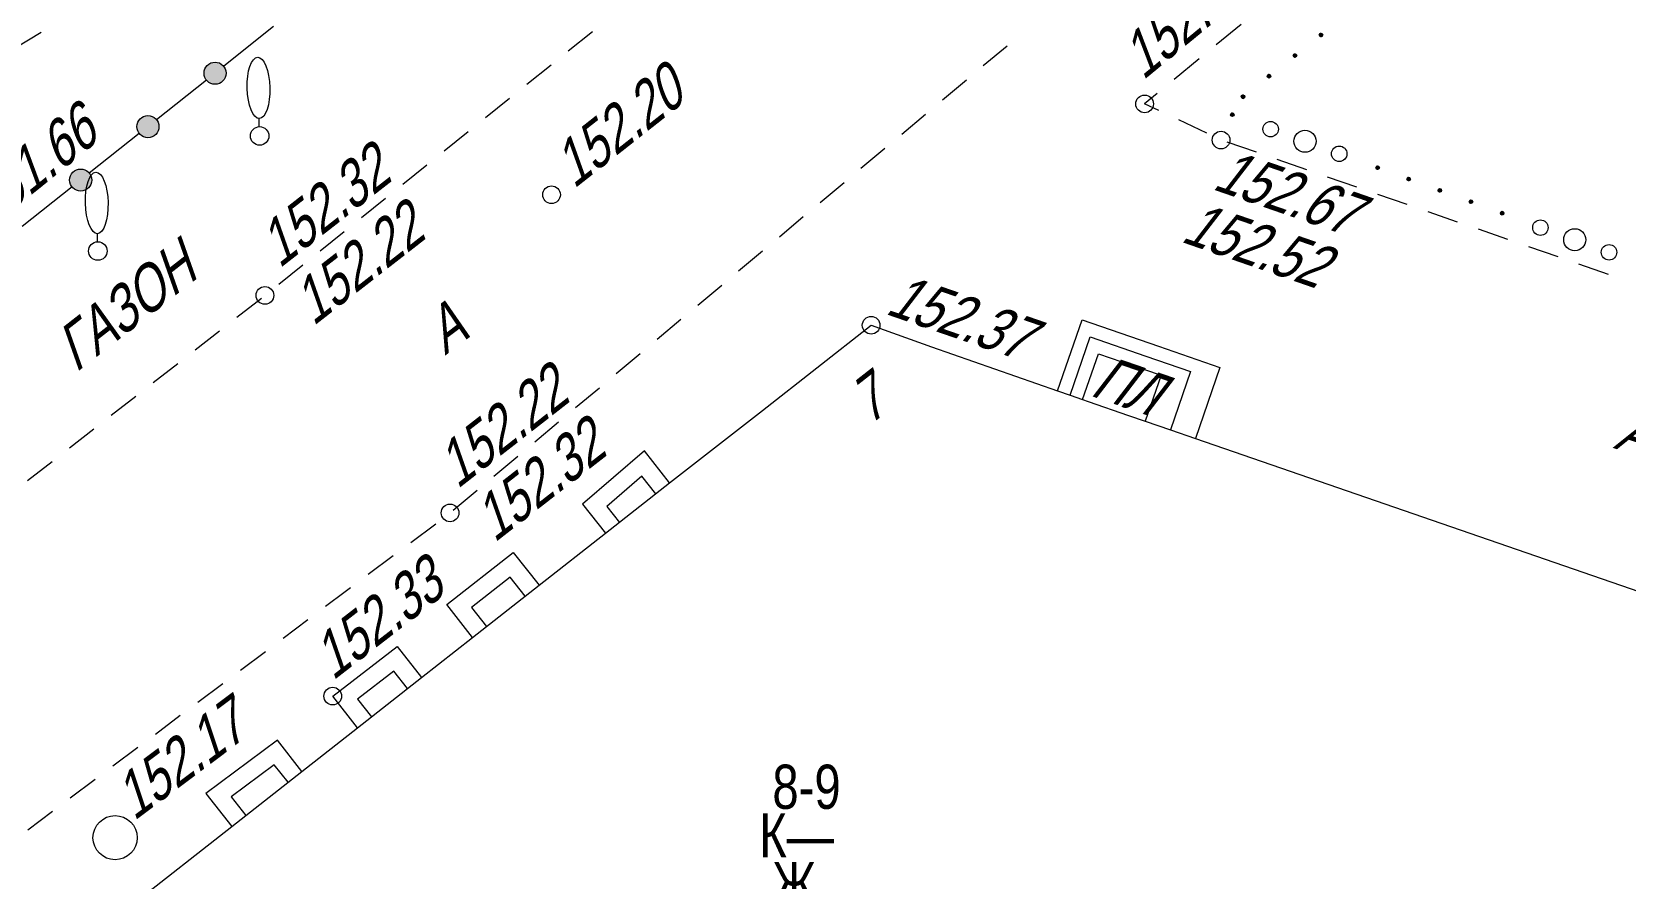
# Model space of a CAD drawing. Header units: metres. Extents: x 382 to 851, y 14083 to 14440.
# Drawn here: x 575.56 to 611.62, y 14211.77 to 14230.91 of the extents above; entities that cross this region are included whole.
import ezdxf
from ezdxf.enums import TextEntityAlignment as Align

# ---------------------------------------------------------------- set-up
doc = ezdxf.new("R2010")
doc.units = ezdxf.units.M
doc.header["$MEASUREMENT"] = 0
doc.linetypes.add('UP line', pattern=[1.5, 1, -0.5])
for name, color, linetype, lineweight in [('Бортовой камень', 7, 'Continuous', 25), ('Внутреннее заполнение', 7, 'Continuous', 25), ('Горизонтали', 7, 'Continuous', 25), ('Граница площадки', 7, 'Continuous', 25), ('Граница улицы', 7, 'Continuous', 25), ('Здания', 7, 'Continuous', 25), ('Колодцы', 7, 'Continuous', 25), ('Крыльца', 7, 'Continuous', 25), ('Леса и газоны', 7, 'Continuous', 25), ('Номер дома', 7, 'Continuous', 25), ('Ограды', 7, 'Continuous', 25), ('Отдельно стоящее дерево', 7, 'Continuous', 25), ('Полоса деревьев', 7, 'Continuous', 25), ('Части зданий', 7, 'Continuous', 25)]:
    doc.layers.add(name, color=color, linetype=linetype, lineweight=lineweight)
doc.styles.add('Style-RUSSIAN_1251', font='RUSSIAN_1251.shx')
doc.styles.add('Style-RUSSIAN_1251 I 0.32289', font='RUSSIAN_1251.shx', dxfattribs={"oblique": 18.5})

# ---------------------------------------------------------------- blocks, each defined once
blk = doc.blocks.new('PIKET_573')
at = {"layer": 'Горизонтали', "color": 251, "linetype": 'Continuous', "lineweight": 9}
blk.add_arc((0, 0), 0.2, 0, 360, dxfattribs=at)
blk = doc.blocks.new('msdElementTypeLineString_231')
at = {"layer": 'Граница площадки', "color": 251, "linetype": 'Continuous', "lineweight": 9}
blk.add_line((27.958, 16.35), (28.569, 16.718), dxfattribs=at)
blk = doc.blocks.new('msdElementTypeLineString_233')
at = {"layer": 'Ограды', "linetype": 'Continuous', "lineweight": 9}
h = blk.add_hatch(color=251, dxfattribs=at)
edge = h.paths.add_edge_path()
edge.add_arc((40.346, 32.559), 0.25, 0, 360)
h = blk.add_hatch(color=251, dxfattribs=at)
edge = h.paths.add_edge_path()
edge.add_arc((38.825, 31.35), 0.25, 0, 360)
h = blk.add_hatch(color=251, dxfattribs=at)
edge = h.paths.add_edge_path()
edge.add_arc((37.304, 30.14), 0.25, 0, 360)
at = {"layer": 'Ограды', "color": 251, "linetype": 'Continuous', "lineweight": 9}
for p, q in [((41.671, 33.612), (40.542, 32.714)), ((40.15, 32.403), (39.021, 31.505)), ((38.629, 31.194), (37.499, 30.296)), ((37.108, 29.985), (35.978, 29.087))]:
    blk.add_line(p, q, dxfattribs=at)
for centre in [(40.346, 32.559), (40.346, 32.559), (38.825, 31.35), (38.825, 31.35), (37.304, 30.14), (37.304, 30.14)]:
    blk.add_circle(centre, 0.25, dxfattribs=at)
blk = doc.blocks.new('PIKET_619')
at = {"layer": 'Горизонтали', "color": 251, "linetype": 'Continuous', "lineweight": 9}
blk.add_arc((0, 0), 0.2, 0, 360, dxfattribs=at)
blk = doc.blocks.new('PIKET_624')
at = {"layer": 'Горизонтали', "color": 251, "linetype": 'Continuous', "lineweight": 9}
blk.add_arc((0, 0), 0.2, 0, 360, dxfattribs=at)
blk = doc.blocks.new('PIKET_626')
at = {"layer": 'Горизонтали', "color": 251, "linetype": 'Continuous', "lineweight": 9}
blk.add_arc((0, 0), 0.2, 0, 360, dxfattribs=at)
blk = doc.blocks.new('KOLOD_127')
at = {"layer": 'Колодцы', "color": 251, "linetype": 'Continuous', "lineweight": 9}
blk.add_arc((0, 0), 0.5, 0, 360, dxfattribs=at)
blk = doc.blocks.new('PIKET_628')
at = {"layer": 'Горизонтали', "color": 251, "linetype": 'Continuous', "lineweight": 9}
blk.add_arc((0, 0), 0.2, 0, 360, dxfattribs=at)
blk = doc.blocks.new('PIKET_681')
at = {"layer": 'Горизонтали', "color": 251, "linetype": 'Continuous', "lineweight": 9}
blk.add_arc((0, 0), 0.2, 0, 360, dxfattribs=at)
blk = doc.blocks.new('PIKET_683')
at = {"layer": 'Горизонтали', "color": 251, "linetype": 'Continuous', "lineweight": 9}
blk.add_arc((0, 0), 0.2, 0, 360, dxfattribs=at)
blk = doc.blocks.new('msdElementTypeShape_5')
at = {"layer": 'Полоса деревьев', "color": 251, "linetype": 'Continuous', "lineweight": 9}
for p, q in [((2.405, 13.21), (2.448, 13.243)), ((2.405, 13.203), (2.454, 13.242)), ((2.405, 13.197), (2.46, 13.24)), ((2.407, 13.192), (2.465, 13.238)), ((2.409, 13.218), (2.438, 13.242)), ((2.409, 13.187), (2.469, 13.234)), ((2.411, 13.183), (2.473, 13.231)), ((2.413, 13.229), (2.42, 13.234)), ((2.414, 13.178), (2.477, 13.228)), ((2.418, 13.175), (2.479, 13.223)), ((2.422, 13.171), (2.48, 13.218)), ((2.426, 13.169), (2.483, 13.213)), ((2.432, 13.167), (2.483, 13.208)), ((2.438, 13.165), (2.483, 13.201)), ((2.444, 13.164), (2.483, 13.195)), ((2.455, 13.166), (2.479, 13.185)), ((1.817, 12.744), (1.86, 12.777)), ((1.817, 12.738), (1.866, 12.776)), ((1.817, 12.731), (1.872, 12.775)), ((1.819, 12.726), (1.877, 12.772)), ((1.821, 12.753), (1.85, 12.776)), ((1.821, 12.721), (1.881, 12.769)), ((1.824, 12.717), (1.885, 12.765)), ((1.825, 12.763), (1.832, 12.769)), ((1.826, 12.712), (1.889, 12.762)), ((1.83, 12.709), (1.891, 12.757)), ((1.834, 12.706), (1.892, 12.752)), ((1.838, 12.703), (1.895, 12.748)), ((1.844, 12.701), (1.895, 12.742)), ((1.85, 12.7), (1.895, 12.736)), ((1.856, 12.698), (1.895, 12.729)), ((1.867, 12.7), (1.891, 12.719)), ((1.229, 12.278), (1.272, 12.312)), ((1.229, 12.272), (1.278, 12.31)), ((1.229, 12.266), (1.284, 12.309)), ((1.231, 12.26), (1.289, 12.306)), ((1.233, 12.287), (1.262, 12.311)), ((1.233, 12.256), (1.293, 12.303)), ((1.236, 12.251), (1.297, 12.3)), ((1.237, 12.297), (1.244, 12.303)), ((1.238, 12.247), (1.301, 12.296)), ((1.242, 12.243), (1.303, 12.292)), ((1.246, 12.24), (1.304, 12.287)), ((1.25, 12.237), (1.307, 12.282)), ((1.256, 12.235), (1.308, 12.276)), ((1.262, 12.234), (1.307, 12.27)), ((1.268, 12.233), (1.307, 12.264)), ((1.279, 12.235), (1.303, 12.253)), ((0.641, 11.813), (0.684, 11.846)), ((0.641, 11.806), (0.69, 11.845)), ((0.641, 11.8), (0.696, 11.843)), ((0.643, 11.795), (0.701, 11.841)), ((0.645, 11.822), (0.674, 11.845)), ((0.645, 11.79), (0.705, 11.837)), ((0.648, 11.786), (0.709, 11.834)), ((0.649, 11.832), (0.656, 11.837)), ((0.65, 11.781), (0.713, 11.831)), ((0.654, 11.778), (0.715, 11.826)), ((0.658, 11.775), (0.716, 11.821)), ((0.662, 11.772), (0.719, 11.817)), ((0.668, 11.77), (0.72, 11.811)), ((0.674, 11.768), (0.72, 11.804)), ((0.68, 11.767), (0.719, 11.798)), ((0.691, 11.769), (0.715, 11.788)), ((0.47, 11.371), (0.4, 11.397)), ((0.466, 11.367), (0.4, 11.391)), ((0.472, 11.376), (0.401, 11.402)), ((0.475, 11.38), (0.402, 11.407)), ((0.478, 11.384), (0.403, 11.412)), ((0.461, 11.364), (0.403, 11.385)), ((0.479, 11.389), (0.405, 11.416)), ((0.455, 11.361), (0.405, 11.379)), ((0.479, 11.394), (0.409, 11.42)), ((0.446, 11.359), (0.41, 11.372)), ((0.479, 11.4), (0.412, 11.424)), ((0.478, 11.406), (0.416, 11.428)), ((0.476, 11.412), (0.422, 11.431)), ((0.435, 11.357), (0.426, 11.36)), ((0.474, 11.418), (0.427, 11.435)), ((0.466, 11.426), (0.438, 11.436)), ((3.758, 10.171), (3.688, 10.197)), ((3.754, 10.167), (3.688, 10.191)), ((3.76, 10.175), (3.689, 10.202)), ((3.766, 10.184), (3.69, 10.212)), ((3.763, 10.18), (3.69, 10.207)), ((3.749, 10.164), (3.69, 10.185)), ((3.743, 10.16), (3.692, 10.179)), ((3.766, 10.189), (3.693, 10.216)), ((3.767, 10.194), (3.697, 10.22)), ((3.734, 10.159), (3.698, 10.172)), ((3.767, 10.2), (3.699, 10.224)), ((3.766, 10.205), (3.704, 10.228)), ((3.764, 10.211), (3.709, 10.231)), ((3.723, 10.157), (3.714, 10.16)), ((3.762, 10.218), (3.715, 10.235)), ((3.754, 10.226), (3.726, 10.236)), ((4.465, 9.918), (4.393, 9.944)), ((4.462, 9.914), (4.393, 9.939)), ((4.459, 9.91), (4.393, 9.934)), ((4.467, 9.923), (4.394, 9.949)), ((4.47, 9.927), (4.395, 9.954)), ((4.453, 9.907), (4.395, 9.928)), ((4.448, 9.903), (4.397, 9.922)), ((4.471, 9.932), (4.398, 9.959)), ((4.472, 9.937), (4.401, 9.963)), ((4.438, 9.901), (4.403, 9.914)), ((4.471, 9.942), (4.404, 9.967)), ((4.47, 9.948), (4.408, 9.971)), ((4.468, 9.954), (4.414, 9.974)), ((4.466, 9.96), (4.419, 9.977)), ((4.427, 9.9), (4.419, 9.903)), ((4.459, 9.968), (4.43, 9.979)), ((5.167, 9.657), (5.097, 9.682)), ((5.163, 9.653), (5.097, 9.677)), ((5.169, 9.661), (5.098, 9.687)), ((5.175, 9.67), (5.099, 9.697)), ((5.172, 9.665), (5.099, 9.692)), ((5.158, 9.649), (5.099, 9.671)), ((5.152, 9.646), (5.101, 9.665)), ((5.175, 9.675), (5.102, 9.702)), ((5.176, 9.68), (5.106, 9.706)), ((5.143, 9.644), (5.107, 9.657)), ((5.176, 9.685), (5.108, 9.71)), ((5.175, 9.691), (5.113, 9.714)), ((5.173, 9.697), (5.118, 9.717)), ((5.132, 9.643), (5.123, 9.646)), ((5.171, 9.703), (5.124, 9.72)), ((5.163, 9.711), (5.135, 9.722)), ((5.874, 9.404), (5.802, 9.43)), ((5.871, 9.4), (5.802, 9.425)), ((5.868, 9.396), (5.802, 9.42)), ((5.877, 9.408), (5.803, 9.435)), ((5.879, 9.413), (5.804, 9.44)), ((5.862, 9.392), (5.804, 9.414)), ((5.857, 9.389), (5.806, 9.407)), ((5.88, 9.418), (5.807, 9.444)), ((5.881, 9.423), (5.81, 9.448)), ((5.847, 9.387), (5.812, 9.4)), ((5.881, 9.428), (5.813, 9.453)), ((5.879, 9.434), (5.817, 9.456)), ((5.877, 9.44), (5.823, 9.46)), ((5.875, 9.446), (5.828, 9.463)), ((5.836, 9.386), (5.828, 9.389)), ((5.868, 9.454), (5.839, 9.464)), ((6.576, 9.142), (6.506, 9.168)), ((6.572, 9.138), (6.506, 9.162)), ((6.578, 9.147), (6.507, 9.173)), ((6.581, 9.151), (6.508, 9.178)), ((6.567, 9.135), (6.508, 9.156)), ((6.584, 9.155), (6.509, 9.183)), ((6.561, 9.132), (6.51, 9.15)), ((6.584, 9.161), (6.511, 9.187)), ((6.585, 9.166), (6.515, 9.191)), ((6.552, 9.13), (6.516, 9.143)), ((6.585, 9.171), (6.517, 9.196)), ((6.584, 9.177), (6.522, 9.199)), ((6.582, 9.183), (6.527, 9.203)), ((6.541, 9.129), (6.532, 9.132)), ((6.58, 9.189), (6.533, 9.206)), ((6.572, 9.197), (6.544, 9.207))]:
    blk.add_line(p, q, dxfattribs=at)
for centre, radius in [((2.445, 13.204), 0.04), ((1.857, 12.738), 0.04), ((1.269, 12.272), 0.04), ((0.681, 11.807), 0.04), ((0.44, 11.397), 0.04), ((1.306, 11.071), 0.175), ((2.084, 10.797), 0.25), ((2.859, 10.514), 0.175), ((3.728, 10.197), 0.04), ((4.432, 9.94), 0.04), ((5.137, 9.683), 0.04), ((5.841, 9.425), 0.04), ((6.546, 9.168), 0.04), ((7.412, 8.843), 0.175), ((8.19, 8.568), 0.25), ((8.965, 8.285), 0.175)]:
    blk.add_circle(centre, radius, dxfattribs=at)
blk = doc.blocks.new('DEREVO_601')
at = {"layer": 'Отдельно стоящее дерево', "color": 251, "linetype": 'Continuous', "lineweight": 9, "flags": 128}
blk.add_lwpolyline([(-0.007, 0.21), (-0.007, 0.393)], dxfattribs=at)
at = {"layer": 'Отдельно стоящее дерево', "color": 251, "linetype": 'Continuous', "lineweight": 9}
blk.add_arc((0, 0), 0.21, 0, 359.99999, dxfattribs=at)
blk.add_ellipse((-0.0255, 1.088), major_axis=(-0.0185, 0.695), ratio=0.3698286, dxfattribs=at)
blk = doc.blocks.new('DEREVO_611')
at = {"layer": 'Отдельно стоящее дерево', "color": 251, "linetype": 'Continuous', "lineweight": 9, "flags": 128}
blk.add_lwpolyline([(-0.007, 0.21), (-0.007, 0.393)], dxfattribs=at)
at = {"layer": 'Отдельно стоящее дерево', "color": 251, "linetype": 'Continuous', "lineweight": 9}
blk.add_arc((0, 0), 0.21, 0, 359.99999, dxfattribs=at)
blk.add_ellipse((-0.0255, 1.088), major_axis=(-0.0185, 0.695), ratio=0.3698286, dxfattribs=at)
blk = doc.blocks.new('msdElementTypeLineString_255')
at = {"layer": 'Бортовой камень', "color": 251, "linetype": 'Continuous', "lineweight": 9}
for p, q in [((87.695, 68.776), (88.242, 69.217)), ((86.759, 68.022), (87.306, 68.463)), ((85.823, 67.268), (86.369, 67.708)), ((84.887, 66.514), (85.433, 66.954)), ((83.951, 65.759), (84.497, 66.2)), ((83.014, 65.005), (83.561, 65.446)), ((82.078, 64.251), (82.625, 64.691)), ((81.142, 63.497), (81.689, 63.937)), ((80.198, 62.752), (80.752, 63.184)), ((79.25, 62.013), (79.804, 62.445)), ((78.302, 61.274), (78.856, 61.705)), ((77.354, 60.534), (77.908, 60.966)), ((76.407, 59.795), (76.96, 60.227)), ((75.459, 59.056), (76.012, 59.488))]:
    blk.add_line(p, q, dxfattribs=at)
blk = doc.blocks.new('msdElementTypeLineString_265')
at = {"layer": 'Граница улицы', "color": 251, "linetype": 'Continuous', "lineweight": 9}
for p, q in [((20.044, 16.401), (19.76, 16.169)), ((19.372, 15.854), (18.804, 15.391)), ((18.416, 15.075), (17.847, 14.612)), ((17.46, 14.296), (16.891, 13.833)), ((16.503, 13.517), (15.935, 13.054)), ((15.547, 12.738), (14.979, 12.275)), ((14.591, 11.959), (14.023, 11.496)), ((13.635, 11.18), (13.066, 10.717)), ((12.679, 10.401), (12.11, 9.938)), ((11.722, 9.622), (11.154, 9.159)), ((10.766, 8.844), (10.198, 8.38)), ((9.81, 8.065), (9.242, 7.602)), ((8.854, 7.285), (8.288, 6.819)), ((7.902, 6.502), (7.336, 6.036)), ((6.95, 5.718), (6.383, 5.252)), ((5.997, 4.934), (5.431, 4.468)), ((5.045, 4.151), (4.479, 3.685)), ((4.093, 3.367), (3.526, 2.901)), ((3.14, 2.584), (2.574, 2.118)), ((2.188, 1.8), (1.622, 1.334)), ((1.236, 1.017), (0.669, 0.551)), ((0.283, 0.233), (0, 0))]:
    blk.add_line(p, q, dxfattribs=at)
blk = doc.blocks.new('msdElementTypeLineString_282')
at = {"layer": 'Бортовой камень', "color": 251, "linetype": 'Continuous', "lineweight": 9}
for p, q in [((39.045, 31.487), (39.585, 31.939)), ((38.122, 30.713), (38.662, 31.165)), ((37.199, 29.939), (37.739, 30.392)), ((43.014, 30.472), (42.696, 30.622)), ((44.103, 29.957), (43.466, 30.258)), ((36.276, 29.166), (36.816, 29.618)), ((45.227, 29.527), (44.561, 29.758)), ((46.364, 29.132), (45.699, 29.363)), ((47.502, 28.738), (46.837, 28.968)), ((35.353, 28.392), (35.893, 28.844)), ((48.64, 28.343), (47.975, 28.574)), ((49.778, 27.948), (49.113, 28.179)), ((34.43, 27.618), (34.97, 28.071)), ((50.916, 27.554), (50.25, 27.785)), ((33.507, 26.845), (34.047, 27.297)), ((52.054, 27.159), (51.388, 27.39)), ((53.191, 26.764), (52.526, 26.995)), ((32.584, 26.071), (33.124, 26.523)), ((31.661, 25.297), (32.201, 25.75)), ((30.738, 24.524), (31.278, 24.976)), ((29.815, 23.75), (30.355, 24.202)), ((28.893, 22.976), (29.432, 23.429)), ((27.97, 22.203), (28.509, 22.655)), ((27.047, 21.429), (27.586, 21.881)), ((26.086, 20.702), (26.65, 21.125)), ((25.123, 19.98), (25.686, 20.402)), ((23.196, 18.534), (23.76, 18.957)), ((22.233, 17.812), (22.796, 18.234)), ((21.269, 17.089), (21.833, 17.512)), ((20.306, 16.366), (20.869, 16.789)), ((19.343, 15.644), (19.906, 16.066)), ((18.379, 14.921), (18.943, 15.344)), ((17.416, 14.198), (17.979, 14.621))]:
    blk.add_line(p, q, dxfattribs=at)
at = {"layer": 'Бортовой камень', "color": 251, "linetype": 'Continuous', "lineweight": 9, "flags": 128}
blk.add_lwpolyline([(24.16, 19.257), (24.6, 19.588), (24.723, 19.68)], dxfattribs=at)
blk = doc.blocks.new('msdElementTypeTextNode_28')
at = {"layer": 'Здания', "color": 251, "linetype": 'Continuous', "lineweight": 9, "style": 'Style-RUSSIAN_1251', "width": 0.799996}
for s, p in [(' 8-9 ', (0, 1.100001)), ('К—', (0, 0.000001)), (' Ж', (0, -1.100999))]:
    blk.add_text(s, height=1.000002, dxfattribs=at).set_placement(p, align=Align.MIDDLE_LEFT)

msp = doc.modelspace()

# ---------------------------------------------------------------- linework, layer by layer
at = {"layer": 'Внутреннее заполнение', "color": 251, "linetype": 'Continuous', "lineweight": 9, "flags": 128}
for points in [[(599.055, 14222.69), (599.511, 14224.014), (600.771, 14223.579), (601.78, 14223.231), (601.324, 14221.908)], [(589.677, 14220.46), (589.363, 14220.86), (588.571, 14220.176), (588.854, 14219.815)], [(586.722, 14218.144), (586.384, 14218.575), (585.506, 14217.889), (585.845, 14217.456)], [(584.059, 14216.056), (583.75, 14216.45), (582.928, 14215.814), (583.241, 14215.415)], [(581.354, 14213.935), (581.041, 14214.333), (580.065, 14213.608), (580.397, 14213.185)]]:
    msp.add_lwpolyline(points, dxfattribs=at)
at = {"layer": 'Здания', "color": 251, "linetype": 'Continuous', "lineweight": 9, "flags": 128}
msp.add_lwpolyline([(575.542, 14209.378), (580.082, 14212.938), (581.668, 14214.181), (582.926, 14215.168), (584.374, 14216.303), (585.53, 14217.209), (587.037, 14218.391), (588.539, 14219.568), (589.991, 14220.707), (592.091, 14222.35), (594.551, 14224.275), (595.915, 14223.788), (598.771, 14222.788), (599.055, 14222.69), (599.338, 14222.593), (599.466, 14222.549), (600.378, 14222.234), (600.756, 14222.103), (601.324, 14221.908), (601.891, 14221.712), (606.18, 14220.233), (616.211, 14216.773)], dxfattribs=at)
at = {"layer": 'Крыльца', "color": 251, "linetype": 'Continuous', "lineweight": 9, "flags": 128}
for points in [[(598.771, 14222.788), (599.325, 14224.395), (601.051, 14223.8), (602.445, 14223.319), (601.891, 14221.712)], [(599.338, 14222.593), (599.697, 14223.632), (600.492, 14223.358), (600.737, 14223.274), (601.115, 14223.143), (600.756, 14222.103)]]:
    msp.add_lwpolyline(points, dxfattribs=at)
at = {"layer": 'Части зданий', "color": 251, "linetype": 'Continuous', "lineweight": 9, "flags": 128}
for points in [[(589.991, 14220.707), (589.419, 14221.437), (588.021, 14220.229), (588.539, 14219.568)], [(585.53, 14217.209), (584.944, 14217.957), (586.452, 14219.136), (587.037, 14218.391)], [(582.926, 14215.168), (582.365, 14215.884), (583.82, 14217.01), (584.374, 14216.303)], [(581.668, 14214.181), (581.116, 14214.886), (579.497, 14213.685), (580.082, 14212.938)]]:
    msp.add_lwpolyline(points, dxfattribs=at)

# ---------------------------------------------------------------- block references
at = {"layer": 'Бортовой камень', "color": 251, "linetype": 'Continuous', "lineweight": 9}
for name, p in [('msdElementTypeLineString_255', (500, 14161.705)), ('msdElementTypeLineString_282', (558.045, 14198.661))]:
    msp.add_blockref(name, p, dxfattribs=at)
at = {"layer": 'Горизонтали', "color": 251, "linetype": 'Continuous', "lineweight": 9}
for name, p in [('PIKET_681', (600.741, 14229.283)), ('PIKET_683', (602.47, 14228.466)), ('PIKET_619', (587.317, 14227.229)), ('PIKET_573', (580.83, 14224.95)), ('PIKET_626', (585.02, 14220.03)), ('PIKET_628', (582.365, 14215.884))]:
    msp.add_blockref(name, p, dxfattribs=at)
at = {"layer": 'Горизонтали', "color": 251, "linetype": 'Continuous', "lineweight": 9, "rotation": 359.9762543814857}
msp.add_blockref('PIKET_624', (594.551, 14224.275), dxfattribs=at)
at = {"layer": 'Граница площадки', "color": 251, "linetype": 'Continuous', "lineweight": 9}
msp.add_blockref('msdElementTypeLineString_231', (547.196, 14214.186), dxfattribs=at)
at = {"layer": 'Граница улицы', "color": 251, "linetype": 'Continuous', "lineweight": 9}
msp.add_blockref('msdElementTypeLineString_265', (600.741, 14229.283), dxfattribs=at)
at = {"layer": 'Здания', "color": 251, "linetype": 'Continuous', "lineweight": 9}
msp.add_blockref('msdElementTypeTextNode_28', (592.018, 14212.734), dxfattribs=at)
at = {"layer": 'Колодцы', "color": 251, "linetype": 'Continuous', "lineweight": 9}
msp.add_blockref('KOLOD_127', (577.439, 14212.682), dxfattribs=at)
at = {"layer": 'Ограды', "color": 251, "linetype": 'Continuous', "lineweight": 9}
msp.add_blockref('msdElementTypeLineString_233', (539.357, 14197.419), dxfattribs=at)
at = {"layer": 'Отдельно стоящее дерево', "color": 251, "linetype": 'Continuous', "lineweight": 9}
for name, p in [('DEREVO_601', (580.711, 14228.558)), ('DEREVO_611', (577.049, 14225.954))]:
    msp.add_blockref(name, p, dxfattribs=at)
at = {"layer": 'Полоса деревьев', "color": 251, "linetype": 'Continuous', "lineweight": 9}
msp.add_blockref('msdElementTypeShape_5', (602.286, 14217.641), dxfattribs=at)

# ---------------------------------------------------------------- texts
at = {"layer": 'Горизонтали', "color": 251, "linetype": 'Continuous', "lineweight": 9, "style": 'Style-RUSSIAN_1251 I 0.32289', "oblique": 18.5}
for s, rotation, width, p in [('152.47', 39.4461, 0.8, (600.704, 14229.806)), ('152.20', 38.2422, 0.8, (587.823, 14227.351)), ('151.66', 38.8854, 0.799996, (574.565, 14226.433)), ('152.32', 37.9517, 0.799996, (581.157, 14225.55)), ('152.67', 340.8714, 0.8, (602.249, 14227.361)), ('152.52', 340.8714, 0.8, (601.535, 14226.173)), ('152.37', 340.9699, 0.799996, (594.847, 14224.54)), ('152.32', 37.9517, 0.799996, (586.025, 14219.345)), ('152.33', 37.7302, 0.799996, (582.369, 14216.225))]:
    msp.add_text(s, height=1, rotation=rotation, dxfattribs=dict(at, width=width)).set_placement(p)
at = {"layer": 'Горизонтали', "color": 251, "linetype": 'Continuous', "lineweight": 9, "style": 'Style-RUSSIAN_1251 I 0.32289', "oblique": 18.5, "width": 0.799996}
for p in [(581.31, 14225.034), (584.571, 14221.347)]:
    msp.add_text('152.22', height=1, rotation=37.9517, dxfattribs=at).set_placement(p, align=Align.TOP_LEFT)
at = {"layer": 'Граница улицы', "color": 251, "linetype": 'Continuous', "lineweight": 9, "style": 'Style-RUSSIAN_1251 I 0.32289', "oblique": 18.5, "width": 0.799996}
msp.add_text('А', height=1, rotation=36.99, dxfattribs=at).set_placement((584.908, 14223.586))
at = {"layer": 'Граница улицы', "color": 251, "linetype": 'UP line', "lineweight": 9, "style": 'Style-RUSSIAN_1251 I 0.32289', "oblique": 18.5, "width": 0.799996}
msp.add_text('А', height=1, rotation=340.9936, dxfattribs=at).set_placement((611.331, 14221.503))
at = {"layer": 'Колодцы', "color": 251, "linetype": 'Continuous', "lineweight": 9, "style": 'Style-RUSSIAN_1251 I 0.32289', "oblique": 18.5, "width": 0.799996}
msp.add_text('152.17', height=1, rotation=36.875, dxfattribs=at).set_placement((577.869, 14213.051))
at = {"layer": 'Крыльца', "color": 251, "linetype": 'Continuous', "lineweight": 9, "style": 'Style-RUSSIAN_1251 I 0.32289', "oblique": 18.5, "width": 0.799996}
msp.add_text('ПЛ', height=1, rotation=340.9699, dxfattribs=at).set_placement((599.482, 14222.691))
at = {"layer": 'Леса и газоны', "color": 251, "linetype": 'Continuous', "lineweight": 9, "style": 'Style-RUSSIAN_1251 I 0.32289', "oblique": 18.5, "width": 0.799996}
msp.add_text('ГАЗОН', height=1, rotation=37.9517, dxfattribs=at).set_placement((576.556, 14223.194))
at = {"layer": 'Номер дома', "color": 251, "linetype": 'Continuous', "lineweight": 9, "style": 'Style-RUSSIAN_1251 I 0.32289', "oblique": 18.5, "width": 0.799996}
msp.add_text('7', height=1, rotation=38.0453, dxfattribs=at).set_placement((594.517, 14222.003))

doc.saveas('drawing.dxf')
